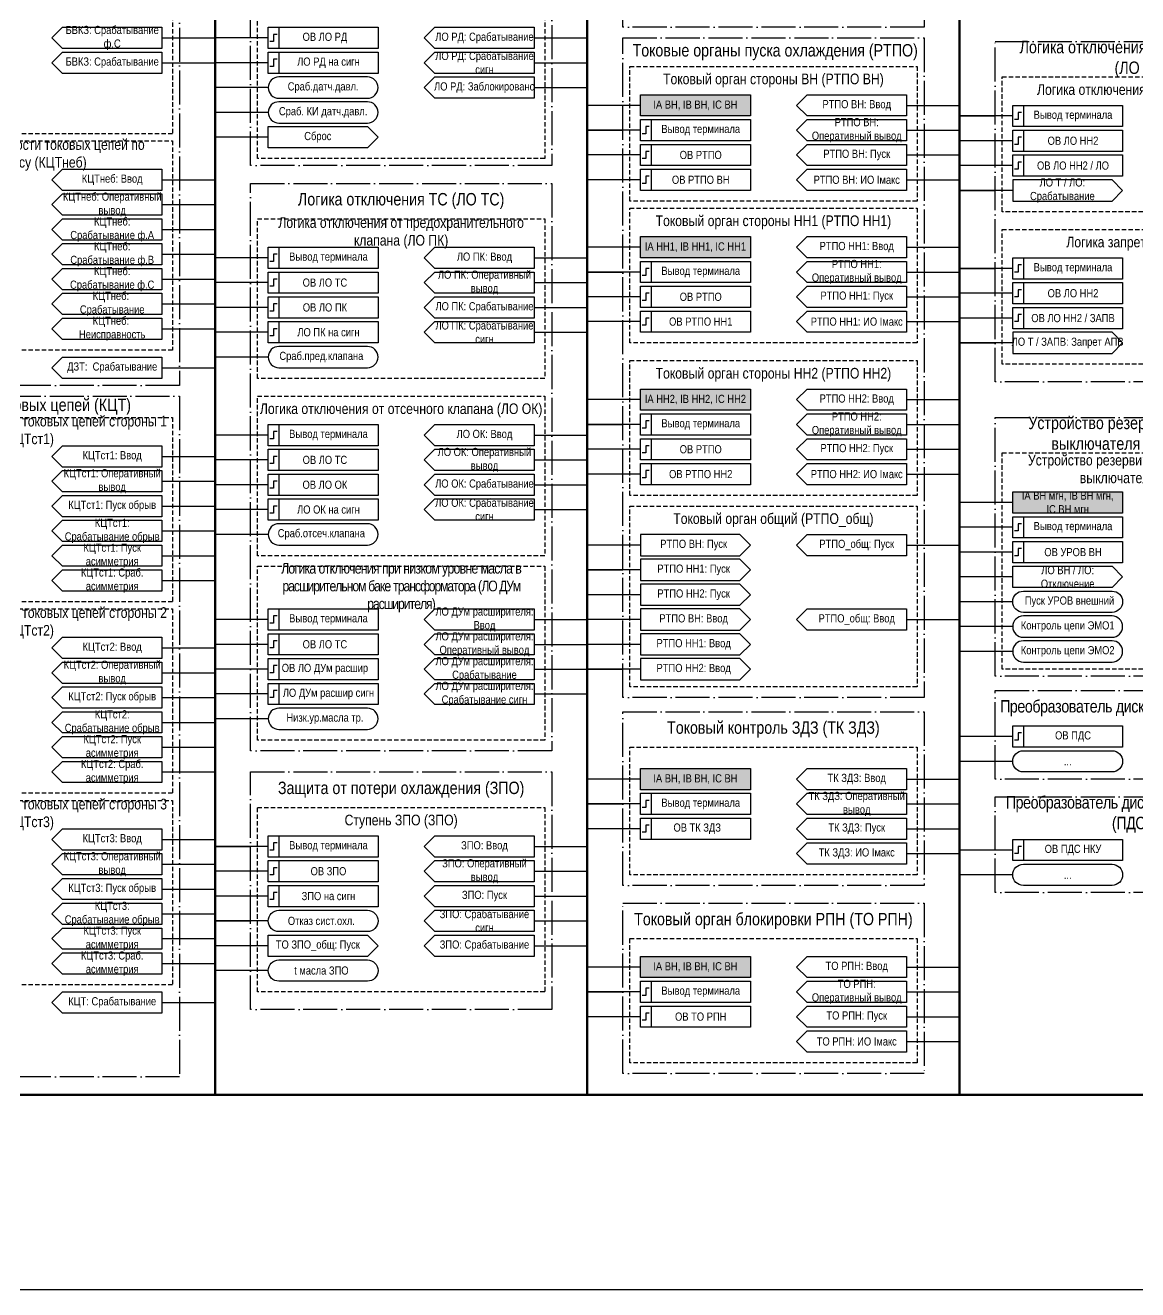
# Model space of a CAD drawing. Header units: millimetres. Extents: x 0 to 2220, y 0 to 841.
# Drawn here: x 430.5 to 744.3, y 0 to 356.6 of the extents above; entities that cross this region are included whole.
import ezdxf

# ---------------------------------------------------------------- set-up
doc = ezdxf.new("R2010")
doc.units = ezdxf.units.MM
doc.linetypes.add('ACAD_ISO04W100', pattern=[30, 24, -3, 0, -3])
doc.linetypes.add('штриховая2', pattern=[0.375, 0.25, -0.125])
doc.layers.add('TEXT', color=7, linetype='Continuous', lineweight=25)
doc.layers.add('Основная', color=7, linetype='Continuous')
doc.styles.add('2.5_Gost_RD', font='ARIALN.TTF', dxfattribs={"height": 2.5})
doc.styles.add('3.5_Gost_RD', font='ARIALN.TTF', dxfattribs={"height": 3.5})

msp = doc.modelspace()

# ---------------------------------------------------------------- hatches: boundary and pattern name
at = {"ltscale": 100, "true_color": 0xef8637}
h = msp.add_hatch(color=30, dxfattribs=at)
h.dxf.hatch_style = 1
h.paths.add_polyline_path([(604, 337), (635, 337), (635, 331), (604, 331)])
h = msp.add_hatch(color=30, dxfattribs=at)
h.dxf.hatch_style = 1
h.paths.add_polyline_path([(604, 297), (635, 297), (635, 291), (604, 291)])
h = msp.add_hatch(color=30, dxfattribs=at)
h.dxf.hatch_style = 1
h.paths.add_polyline_path([(604, 254), (635, 254), (635, 248), (604, 248)])
h = msp.add_hatch(color=30, dxfattribs=at)
h.dxf.hatch_style = 1
h.paths.add_polyline_path([(709, 225), (740, 225), (740, 219), (709, 219)])
h = msp.add_hatch(color=30, dxfattribs=at)
h.dxf.hatch_style = 1
h.paths.add_polyline_path([(604, 147), (635, 147), (635, 141), (604, 141)])
h = msp.add_hatch(color=30, dxfattribs=at)
h.dxf.hatch_style = 1
h.paths.add_polyline_path([(604, 94), (635, 94), (635, 88), (604, 88)])

# ---------------------------------------------------------------- linework, layer by layer
at = {"lineweight": 100, "ltscale": 100}
for p, q in [((484, 731), (484, 55)), ((589, 731), (589, 55)), ((694, 731), (694, 55)), ((379, 55), (904, 55))]:
    msp.add_line(p, q, dxfattribs=at)
at = {"ltscale": 100}
for p, q in [((469, 353), (484, 353)), ((499, 353), (484, 353)), ((574, 353), (589, 353)), ((469, 346), (484, 346)), ((499, 346), (484, 346)), ((574, 346), (589, 346)), ((499, 339), (484, 339)), ((574, 339), (589, 339)), ((499, 332), (484, 332)), ((604, 334), (589, 334)), ((679, 334), (694, 334)), ((709, 331), (694, 331)), ((694, 331), (704, 331)), ((499, 325), (484, 325)), ((604, 327), (589, 327)), ((589, 327), (599, 327)), ((679, 327), (694, 327)), ((651, 323), (648, 320)), ((651, 323), (679, 323)), ((709, 324), (694, 324)), ((604, 320), (589, 320)), ((648, 320), (651, 317)), ((679, 320), (694, 320)), ((651, 316), (648, 313)), ((651, 316), (679, 316)), ((709, 317), (694, 317)), ((469, 313), (484, 313)), ((604, 313), (589, 313)), ((648, 313), (651, 310)), ((679, 313), (694, 313)), ((709, 310), (694, 310)), ((694, 310), (704, 310)), ((469, 306), (484, 306)), ((469, 299), (484, 299)), ((604, 294), (589, 294)), ((679, 294), (694, 294)), ((469, 292), (484, 292)), ((499, 291), (484, 291)), ((574, 291), (589, 291)), ((604, 287), (589, 287)), ((589, 287), (599, 287)), ((679, 287), (694, 287)), ((709, 288), (694, 288)), ((694, 288), (704, 288)), ((469, 285), (484, 285)), ((499, 284), (484, 284)), ((574, 284), (589, 284)), ((651, 283), (648, 280)), ((651, 283), (679, 283)), ((604, 280), (589, 280)), ((648, 280), (651, 277)), ((679, 280), (694, 280)), ((709, 281), (694, 281)), ((469, 278), (484, 278)), ((499, 277), (484, 277)), ((574, 277), (589, 277)), ((651, 276), (648, 273)), ((651, 276), (679, 276)), ((469, 271), (484, 271)), ((604, 273), (589, 273)), ((648, 273), (651, 270)), ((679, 273), (694, 273)), ((709, 274), (694, 274)), ((499, 270), (484, 270)), ((574, 270), (589, 270)), ((709, 267), (694, 267)), ((694, 267), (704, 267)), ((499, 263), (484, 263)), ((469, 260), (484, 260)), ((604, 251), (589, 251)), ((679, 251), (694, 251)), ((604, 244), (589, 244)), ((589, 244), (599, 244)), ((679, 244), (694, 244)), ((499, 241), (484, 241)), ((574, 241), (589, 241)), ((651, 240), (648, 237)), ((651, 240), (679, 240)), ((604, 237), (589, 237)), ((648, 237), (651, 234)), ((679, 237), (694, 237)), ((469, 235), (484, 235)), ((499, 234), (484, 234)), ((574, 234), (589, 234)), ((651, 233), (648, 230)), ((651, 233), (679, 233)), ((604, 230), (589, 230)), ((648, 230), (651, 227)), ((679, 230), (694, 230)), ((469, 228), (484, 228)), ((499, 227), (484, 227)), ((574, 227), (589, 227)), ((709, 222), (694, 222)), ((469, 221), (484, 221)), ((499, 220), (484, 220)), ((574, 220), (589, 220)), ((469, 214), (484, 214)), ((709, 215), (694, 215)), ((499, 213), (484, 213)), ((604, 213), (604, 207)), ((632, 213), (604, 213)), ((632, 213), (635, 210)), ((651, 213), (648, 210)), ((651, 213), (679, 213)), ((469, 207), (484, 207)), ((604, 210), (589, 210)), ((604, 207), (632, 207)), ((635, 210), (632, 207)), ((648, 210), (651, 207)), ((679, 210), (694, 210)), ((709, 208), (694, 208)), ((604, 206), (604, 200)), ((632, 206), (604, 206)), ((632, 206), (635, 203)), ((469, 200), (484, 200)), ((604, 203), (589, 203)), ((589, 203), (599, 203)), ((604, 200), (632, 200)), ((635, 203), (632, 200)), ((709, 201), (694, 201)), ((604, 199), (604, 193)), ((632, 199), (604, 199)), ((632, 199), (635, 196)), ((604, 196), (589, 196)), ((604, 193), (632, 193)), ((635, 196), (632, 193)), ((709, 194), (694, 194)), ((499, 189), (484, 189)), ((574, 189), (589, 189)), ((604, 189), (589, 189)), ((604, 192), (604, 186)), ((632, 192), (604, 192)), ((632, 192), (635, 189)), ((635, 189), (632, 186)), ((651, 192), (648, 189)), ((648, 189), (651, 186)), ((651, 192), (679, 192)), ((679, 192), (679, 186)), ((679, 189), (694, 189)), ((604, 186), (632, 186)), ((679, 186), (651, 186)), ((709, 187), (694, 187)), ((499, 182), (484, 182)), ((574, 182), (589, 182)), ((604, 182), (589, 182)), ((604, 185), (604, 179)), ((632, 185), (604, 185)), ((632, 185), (635, 182)), ((635, 182), (632, 179)), ((469, 181), (484, 181)), ((604, 179), (632, 179)), ((709, 180), (694, 180)), ((499, 175), (484, 175)), ((574, 175), (589, 175)), ((604, 175), (589, 175)), ((589, 175), (599, 175)), ((604, 178), (604, 172)), ((632, 178), (604, 178)), ((632, 178), (635, 175)), ((635, 175), (632, 172)), ((469, 174), (484, 174)), ((604, 172), (632, 172)), ((499, 168), (484, 168)), ((574, 168), (589, 168)), ((469, 167), (484, 167)), ((499, 161), (484, 161)), ((469, 160), (484, 160)), ((709, 156), (694, 156)), ((469, 153), (484, 153)), ((709, 149), (694, 149)), ((469, 146), (484, 146)), ((604, 144), (589, 144)), ((679, 144), (694, 144)), ((604, 137), (589, 137)), ((589, 137), (599, 137)), ((679, 137), (694, 137)), ((651, 133), (648, 130)), ((651, 133), (679, 133)), ((604, 130), (589, 130)), ((648, 130), (651, 127)), ((679, 130), (694, 130)), ((469, 127), (484, 127)), ((499, 125), (484, 125)), ((484, 125), (494, 125)), ((574, 125), (589, 125)), ((651, 126), (648, 123)), ((651, 126), (679, 126)), ((648, 123), (651, 120)), ((679, 123), (694, 123)), ((709, 124), (694, 124)), ((469, 120), (484, 120)), ((499, 118), (484, 118)), ((574, 118), (589, 118)), ((709, 117), (694, 117)), ((469, 113), (484, 113)), ((499, 111), (484, 111)), ((546, 114), (543, 111)), ((543, 111), (546, 108)), ((546, 114), (574, 114)), ((574, 111), (589, 111)), ((546, 107), (543, 104)), ((546, 107), (574, 107)), ((574, 107), (574, 101)), ((469, 106), (484, 106)), ((499, 104), (484, 104)), ((484, 104), (494, 104)), ((543, 104), (546, 101)), ((574, 104), (589, 104)), ((499, 100), (527, 100)), ((527, 100), (530, 97)), ((546, 100), (543, 97)), ((574, 101), (546, 101)), ((546, 100), (574, 100)), ((469, 99), (484, 99)), ((499, 97), (484, 97)), ((530, 97), (527, 94)), ((543, 97), (546, 94)), ((574, 97), (589, 97)), ((527, 94), (499, 94)), ((469, 92), (484, 92)), ((499, 90), (484, 90)), ((604, 91), (589, 91)), ((679, 91), (694, 91)), ((604, 84), (589, 84)), ((589, 84), (599, 84)), ((679, 84), (694, 84)), ((469, 81), (484, 81)), ((651, 80), (648, 77)), ((651, 80), (679, 80)), ((604, 77), (589, 77)), ((648, 77), (651, 74)), ((679, 77), (694, 77)), ((651, 73), (648, 70)), ((651, 73), (679, 73)), ((648, 70), (651, 67)), ((679, 70), (694, 70))]:
    msp.add_line(p, q, dxfattribs=at)
at = {"color": 3, "ltscale": 100}
msp.add_lwpolyline([(0, 841), (1189, 841), (1189, 0), (0, 0)], close=True, dxfattribs=at)
at = {"color": 251, "linetype": 'ACAD_ISO04W100', "lineweight": 30, "ltscale": 0.4, "true_color": 0x58595b}
for points in [[(389, 731), (474, 731), (474, 255), (389, 255)], [(599, 547), (684, 547), (684, 356), (599, 356)], [(494, 526), (579, 526), (579, 317), (494, 317)], [(599, 353), (684, 353), (684, 167), (599, 167)], [(704, 352), (789, 352), (789, 256), (704, 256)], [(494, 312), (579, 312), (579, 152), (494, 152)], [(389, 252), (474, 252), (474, 60), (389, 60)], [(704, 246), (789, 246), (789, 173), (704, 173)], [(704, 169), (789, 169), (789, 144), (704, 144)], [(599, 163), (684, 163), (684, 114), (599, 114)], [(494, 146), (579, 146), (579, 79), (494, 79)], [(704, 139), (789, 139), (789, 112), (704, 112)], [(599, 109), (684, 109), (684, 61), (599, 61)]]:
    msp.add_lwpolyline(points, close=True, dxfattribs=at)
at = {"linetype": 'штриховая2', "ltscale": 5}
for points in [[(391, 378), (472, 378), (472, 326), (391, 326)], [(496, 378), (577, 378), (577, 319), (496, 319)], [(601, 345), (682, 345), (682, 307), (601, 307)], [(706, 342), (787, 342), (787, 304), (706, 304)], [(391, 324), (472, 324), (472, 265), (391, 265)], [(601, 305), (682, 305), (682, 267), (601, 267)], [(496, 302), (577, 302), (577, 257), (496, 257)], [(706, 299), (787, 299), (787, 261), (706, 261)], [(601, 262), (682, 262), (682, 224), (601, 224)], [(496, 252), (577, 252), (577, 207), (496, 207)], [(391, 246), (472, 246), (472, 194), (391, 194)], [(706, 236), (787, 236), (787, 175), (706, 175)], [(601, 221), (682, 221), (682, 170), (601, 170)], [(496, 204), (577, 204), (577, 155), (496, 155)], [(391, 192), (472, 192), (472, 140), (391, 140)], [(601, 153), (682, 153), (682, 117), (601, 117)], [(391, 138), (472, 138), (472, 86), (391, 86)], [(496, 136), (577, 136), (577, 84), (496, 84)], [(601, 99), (682, 99), (682, 64), (601, 64)]]:
    msp.add_lwpolyline(points, close=True, dxfattribs=at)
at = {"ltscale": 100}
for points in [[(499, 356), (502, 356), (502, 350), (499, 350)], [(499, 356), (530, 356), (530, 350), (499, 350)], [(499, 349), (502, 349), (502, 343), (499, 343)], [(499, 349), (530, 349), (530, 343), (499, 343)], [(604, 337), (635, 337), (635, 331), (604, 331)], [(709, 334), (712, 334), (712, 328), (709, 328)], [(709, 334), (740, 334), (740, 328), (709, 328)], [(604, 330), (607, 330), (607, 324), (604, 324)], [(604, 330), (635, 330), (635, 324), (604, 324)], [(709, 327), (712, 327), (712, 321), (709, 321)], [(709, 327), (740, 327), (740, 321), (709, 321)], [(604, 323), (607, 323), (607, 317), (604, 317)], [(604, 323), (635, 323), (635, 317), (604, 317)], [(709, 320), (712, 320), (712, 314), (709, 314)], [(709, 320), (740, 320), (740, 314), (709, 314)], [(604, 316), (607, 316), (607, 310), (604, 310)], [(604, 316), (635, 316), (635, 310), (604, 310)], [(604, 297), (635, 297), (635, 291), (604, 291)], [(499, 294), (502, 294), (502, 288), (499, 288)], [(499, 294), (530, 294), (530, 288), (499, 288)], [(604, 290), (607, 290), (607, 284), (604, 284)], [(604, 290), (635, 290), (635, 284), (604, 284)], [(709, 291), (712, 291), (712, 285), (709, 285)], [(709, 291), (740, 291), (740, 285), (709, 285)], [(499, 287), (502, 287), (502, 281), (499, 281)], [(499, 287), (530, 287), (530, 281), (499, 281)], [(604, 283), (607, 283), (607, 277), (604, 277)], [(604, 283), (635, 283), (635, 277), (604, 277)], [(709, 284), (712, 284), (712, 278), (709, 278)], [(709, 284), (740, 284), (740, 278), (709, 278)], [(499, 280), (502, 280), (502, 274), (499, 274)], [(499, 280), (530, 280), (530, 274), (499, 274)], [(604, 276), (607, 276), (607, 270), (604, 270)], [(604, 276), (635, 276), (635, 270), (604, 270)], [(709, 277), (712, 277), (712, 271), (709, 271)], [(709, 277), (740, 277), (740, 271), (709, 271)], [(499, 273), (502, 273), (502, 267), (499, 267)], [(499, 273), (530, 273), (530, 267), (499, 267)], [(604, 254), (635, 254), (635, 248), (604, 248)], [(604, 247), (607, 247), (607, 241), (604, 241)], [(604, 247), (635, 247), (635, 241), (604, 241)], [(499, 244), (502, 244), (502, 238), (499, 238)], [(499, 244), (530, 244), (530, 238), (499, 238)], [(604, 240), (607, 240), (607, 234), (604, 234)], [(604, 240), (635, 240), (635, 234), (604, 234)], [(499, 237), (502, 237), (502, 231), (499, 231)], [(499, 237), (530, 237), (530, 231), (499, 231)], [(604, 233), (607, 233), (607, 227), (604, 227)], [(604, 233), (635, 233), (635, 227), (604, 227)], [(499, 230), (502, 230), (502, 224), (499, 224)], [(499, 230), (530, 230), (530, 224), (499, 224)], [(709, 225), (740, 225), (740, 219), (709, 219)], [(499, 223), (502, 223), (502, 217), (499, 217)], [(499, 223), (530, 223), (530, 217), (499, 217)], [(709, 218), (712, 218), (712, 212), (709, 212)], [(709, 218), (740, 218), (740, 212), (709, 212)], [(709, 211), (740, 211), (740, 205), (709, 205)], [(709, 211), (712, 211), (712, 205), (709, 205)], [(499, 192), (502, 192), (502, 186), (499, 186)], [(499, 192), (530, 192), (530, 186), (499, 186)], [(499, 185), (502, 185), (502, 179), (499, 179)], [(499, 185), (530, 185), (530, 179), (499, 179)], [(499, 178), (502, 178), (502, 172), (499, 172)], [(499, 178), (530, 178), (530, 172), (499, 172)], [(499, 171), (502, 171), (502, 165), (499, 165)], [(499, 171), (530, 171), (530, 165), (499, 165)], [(709, 159), (712, 159), (712, 153), (709, 153)], [(709, 159), (740, 159), (740, 153), (709, 153)], [(604, 147), (635, 147), (635, 141), (604, 141)], [(604, 140), (607, 140), (607, 134), (604, 134)], [(604, 140), (635, 140), (635, 134), (604, 134)], [(604, 133), (607, 133), (607, 127), (604, 127)], [(604, 133), (635, 133), (635, 127), (604, 127)], [(499, 128), (502, 128), (502, 122), (499, 122)], [(499, 128), (530, 128), (530, 122), (499, 122)], [(709, 127), (712, 127), (712, 121), (709, 121)], [(709, 127), (740, 127), (740, 121), (709, 121)], [(499, 121), (502, 121), (502, 115), (499, 115)], [(499, 121), (530, 121), (530, 115), (499, 115)], [(499, 114), (502, 114), (502, 108), (499, 108)], [(499, 114), (530, 114), (530, 108), (499, 108)], [(604, 94), (635, 94), (635, 88), (604, 88)], [(604, 87), (607, 87), (607, 81), (604, 81)], [(604, 87), (635, 87), (635, 81), (604, 81)], [(604, 80), (607, 80), (607, 74), (604, 74)], [(604, 80), (635, 80), (635, 74), (604, 74)]]:
    msp.add_lwpolyline(points, close=True, dxfattribs=at)
at = {"lineweight": 30, "ltscale": 100}
for points in [[(501.5, 354), (500.5, 354), (500.5, 352), (499.5, 352)], [(501.5, 347), (500.5, 347), (500.5, 345), (499.5, 345)], [(711.5, 332), (710.5, 332), (710.5, 330), (709.5, 330)], [(606.5, 328), (605.5, 328), (605.5, 326), (604.5, 326)], [(711.5, 325), (710.5, 325), (710.5, 323), (709.5, 323)], [(606.5, 321), (605.5, 321), (605.5, 319), (604.5, 319)], [(711.5, 318), (710.5, 318), (710.5, 316), (709.5, 316)], [(606.5, 314), (605.5, 314), (605.5, 312), (604.5, 312)], [(501.5, 292), (500.5, 292), (500.5, 290), (499.5, 290)], [(711.5, 289), (710.5, 289), (710.5, 287), (709.5, 287)], [(606.5, 288), (605.5, 288), (605.5, 286), (604.5, 286)], [(501.5, 285), (500.5, 285), (500.5, 283), (499.5, 283)], [(711.5, 282), (710.5, 282), (710.5, 280), (709.5, 280)], [(606.5, 281), (605.5, 281), (605.5, 279), (604.5, 279)], [(501.5, 278), (500.5, 278), (500.5, 276), (499.5, 276)], [(711.5, 275), (710.5, 275), (710.5, 273), (709.5, 273)], [(501.5, 271), (500.5, 271), (500.5, 269), (499.5, 269)], [(606.5, 274), (605.5, 274), (605.5, 272), (604.5, 272)], [(606.5, 245), (605.5, 245), (605.5, 243), (604.5, 243)], [(501.5, 242), (500.5, 242), (500.5, 240), (499.5, 240)], [(606.5, 238), (605.5, 238), (605.5, 236), (604.5, 236)], [(501.5, 235), (500.5, 235), (500.5, 233), (499.5, 233)], [(606.5, 231), (605.5, 231), (605.5, 229), (604.5, 229)], [(501.5, 228), (500.5, 228), (500.5, 226), (499.5, 226)], [(501.5, 221), (500.5, 221), (500.5, 219), (499.5, 219)], [(711.5, 216), (710.5, 216), (710.5, 214), (709.5, 214)], [(711.5, 209), (710.5, 209), (710.5, 207), (709.5, 207)], [(501.5, 190), (500.5, 190), (500.5, 188), (499.5, 188)], [(501.5, 183), (500.5, 183), (500.5, 181), (499.5, 181)], [(501.5, 176), (500.5, 176), (500.5, 174), (499.5, 174)], [(501.5, 169), (500.5, 169), (500.5, 167), (499.5, 167)], [(711.5, 157), (710.5, 157), (710.5, 155), (709.5, 155)], [(606.5, 138), (605.5, 138), (605.5, 136), (604.5, 136)], [(606.5, 131), (605.5, 131), (605.5, 129), (604.5, 129)], [(501.5, 126), (500.5, 126), (500.5, 124), (499.5, 124)], [(711.5, 125), (710.5, 125), (710.5, 123), (709.5, 123)], [(501.5, 119), (500.5, 119), (500.5, 117), (499.5, 117)], [(501.5, 112), (500.5, 112), (500.5, 110), (499.5, 110)], [(606.5, 85), (605.5, 85), (605.5, 83), (604.5, 83)], [(606.5, 78), (605.5, 78), (605.5, 76), (604.5, 76)]]:
    msp.add_lwpolyline(points, dxfattribs=at)
at = {"ltscale": 100}
for points in [[(543, 353), (546, 356), (574, 356), (574, 350), (546, 350), (543, 353)], [(543, 346), (546, 349), (574, 349), (574, 343), (546, 343), (543, 346)], [(543, 339), (546, 342), (574, 342), (574, 336), (546, 336), (543, 339)], [(648, 334), (651, 337), (679, 337), (679, 331), (651, 331), (648, 334)], [(648, 327), (651, 330), (679, 330), (679, 324), (651, 324), (648, 327)], [(499, 328), (527, 328), (530, 325), (527, 322), (499, 322), (499, 328)], [(648, 320), (651, 323), (679, 323), (679, 317), (651, 317), (648, 320)], [(648, 313), (651, 316), (679, 316), (679, 310), (651, 310), (648, 313)], [(740, 310), (737, 313), (709, 313), (709, 307), (737, 307), (740, 310)], [(648, 294), (651, 297), (679, 297), (679, 291), (651, 291), (648, 294)], [(543, 291), (546, 294), (574, 294), (574, 288), (546, 288), (543, 291)], [(648, 287), (651, 290), (679, 290), (679, 284), (651, 284), (648, 287)], [(543, 284), (546, 287), (574, 287), (574, 281), (546, 281), (543, 284)], [(648, 280), (651, 283), (679, 283), (679, 277), (651, 277), (648, 280)], [(543, 277), (546, 280), (574, 280), (574, 274), (546, 274), (543, 277)], [(648, 273), (651, 276), (679, 276), (679, 270), (651, 270), (648, 273)], [(543, 270), (546, 273), (574, 273), (574, 267), (546, 267), (543, 270)], [(740, 267), (737, 270), (709, 270), (709, 264), (737, 264), (740, 267)], [(648, 251), (651, 254), (679, 254), (679, 248), (651, 248), (648, 251)], [(648, 244), (651, 247), (679, 247), (679, 241), (651, 241), (648, 244)], [(543, 241), (546, 244), (574, 244), (574, 238), (546, 238), (543, 241)], [(648, 237), (651, 240), (679, 240), (679, 234), (651, 234), (648, 237)], [(543, 234), (546, 237), (574, 237), (574, 231), (546, 231), (543, 234)], [(648, 230), (651, 233), (679, 233), (679, 227), (651, 227), (648, 230)], [(543, 227), (546, 230), (574, 230), (574, 224), (546, 224), (543, 227)], [(543, 220), (546, 223), (574, 223), (574, 217), (546, 217), (543, 220)], [(648, 210), (651, 213), (679, 213), (679, 207), (651, 207), (648, 210)], [(709, 204), (737, 204), (740, 201), (737, 198), (709, 198), (709, 204)], [(543, 189), (546, 192), (574, 192), (574, 186), (546, 186), (543, 189)], [(543, 182), (546, 185), (574, 185), (574, 179), (546, 179), (543, 182)], [(543, 175), (546, 178), (574, 178), (574, 172), (546, 172), (543, 175)], [(543, 168), (546, 171), (574, 171), (574, 165), (546, 165), (543, 168)], [(648, 144), (651, 147), (679, 147), (679, 141), (651, 141), (648, 144)], [(648, 137), (651, 140), (679, 140), (679, 134), (651, 134), (648, 137)], [(648, 130), (651, 133), (679, 133), (679, 127), (651, 127), (648, 130)], [(543, 125), (546, 128), (574, 128), (574, 122), (546, 122), (543, 125)], [(648, 123), (651, 126), (679, 126), (679, 120), (651, 120), (648, 123)], [(543, 118), (546, 121), (574, 121), (574, 115), (546, 115), (543, 118)], [(543, 111), (546, 114), (574, 114), (574, 108), (546, 108), (543, 111)], [(499, 100), (527, 100), (530, 97), (527, 94), (499, 94), (499, 100)], [(543, 97), (546, 100), (574, 100), (574, 94), (546, 94), (543, 97)], [(648, 91), (651, 94), (679, 94), (679, 88), (651, 88), (648, 91)], [(648, 84), (651, 87), (679, 87), (679, 81), (651, 81), (648, 84)], [(648, 77), (651, 80), (679, 80), (679, 74), (651, 74), (648, 77)], [(648, 70), (651, 73), (679, 73), (679, 67), (651, 67), (648, 70)]]:
    msp.add_lwpolyline(points, dxfattribs=at)
for points in [[(502, 336), (527, 336, 1), (527, 342), (502, 342, 1)], [(502, 329), (527, 329, 1), (527, 335), (502, 335, 1)], [(502, 260), (527, 260, 1), (527, 266), (502, 266, 1)], [(502, 210), (527, 210, 1), (527, 216), (502, 216, 1)], [(712, 191, -1), (712, 197), (737, 197, -1), (737, 191)], [(712, 184), (737, 184, 1), (737, 190), (712, 190, 1)], [(712, 177), (737, 177, 1), (737, 183), (712, 183, 1)], [(502, 158), (527, 158, 1), (527, 164), (502, 164, 1)], [(712, 146, -1), (712, 152), (737, 152, -1), (737, 146)], [(712, 114, -1), (712, 120), (737, 120, -1), (737, 114)], [(502, 101, -1), (502, 107), (527, 107, -1), (527, 101)], [(502, 87, -1), (502, 93), (527, 93, -1), (527, 87)]]:
    msp.add_lwpolyline(points, format="xyb", close=True, dxfattribs=at)
at = {"layer": 'Основная', "ltscale": 100}
for points in [[(469, 356), (469, 350), (441, 350), (438, 353), (441, 356)], [(469, 349), (469, 343), (441, 343), (438, 346), (441, 349)], [(469, 316), (469, 310), (441, 310), (438, 313), (441, 316)], [(469, 309), (469, 303), (441, 303), (438, 306), (441, 309)], [(469, 302), (469, 296), (441, 296), (438, 299), (441, 302)], [(469, 295), (469, 289), (441, 289), (438, 292), (441, 295)], [(469, 288), (469, 282), (441, 282), (438, 285), (441, 288)], [(469, 281), (469, 275), (441, 275), (438, 278), (441, 281)], [(469, 274), (469, 268), (441, 268), (438, 271), (441, 274)], [(469, 263), (469, 257), (441, 257), (438, 260), (441, 263)], [(469, 238), (469, 232), (441, 232), (438, 235), (441, 238)], [(469, 231), (469, 225), (441, 225), (438, 228), (441, 231)], [(469, 224), (469, 218), (441, 218), (438, 221), (441, 224)], [(469, 217), (469, 211), (441, 211), (438, 214), (441, 217)], [(469, 210), (469, 204), (441, 204), (438, 207), (441, 210)], [(469, 203), (469, 197), (441, 197), (438, 200), (441, 203)], [(469, 184), (469, 178), (441, 178), (438, 181), (441, 184)], [(469, 177), (469, 171), (441, 171), (438, 174), (441, 177)], [(469, 170), (469, 164), (441, 164), (438, 167), (441, 170)], [(469, 163), (469, 157), (441, 157), (438, 160), (441, 163)], [(469, 156), (469, 150), (441, 150), (438, 153), (441, 156)], [(469, 149), (469, 143), (441, 143), (438, 146), (441, 149)], [(469, 130), (469, 124), (441, 124), (438, 127), (441, 130)], [(469, 123), (469, 117), (441, 117), (438, 120), (441, 123)], [(469, 116), (469, 110), (441, 110), (438, 113), (441, 116)], [(469, 109), (469, 103), (441, 103), (438, 106), (441, 109)], [(469, 102), (469, 96), (441, 96), (438, 99), (441, 102)], [(469, 95), (469, 89), (441, 89), (438, 92), (441, 95)], [(469, 84), (469, 78), (441, 78), (438, 81), (441, 84)]]:
    msp.add_lwpolyline(points, close=True, dxfattribs=at)

# ---------------------------------------------------------------- texts
at = {"color": 30, "ltscale": 100, "true_color": 0xef8637, "attachment_point": 5, "style": '3.5_Gost_RD'}
for s, insert, char_height, width in [('Токовые органы пуска охлаждения (РТПО)', (642, 349), 3.5, 85), ('Логика отключения выключателя НН2 (ЛО НН2)', (746.5, 347), 3.5, 76.6201), ('Токовый орган стороны ВН (РТПО ВН)', (641.5, 341), 3, 81), ('Логика отключения выключателя (ЛО)', (746.5, 338), 3, 81), ('Контроль исправности токовых цепей по небалансу (КЦТнеб)', (431.5, 320), 3, 81), ('Логика отключения ТС (ЛО ТС)', (536.5, 307), 3.5, 85), ('Токовый орган стороны НН1 (РТПО НН1)', (641.5, 301), 3, 81), ('Логика отключения от предохранительного клапана (ЛО ПК)', (536.5, 298), 3, 81), ('Логика запрета АПВ (ЗАПВ)', (746.5, 295), 3, 81), ('Токовый орган стороны НН2 (РТПО НН2)', (641.5, 258), 3, 81), ('Контроль токовых цепей (КЦТ)', (431.5, 249), 3.5, 85), ('Логика отключения от отсечного клапана (ЛО ОК)', (536.5, 248), 3, 81), ('Контроль исправности токовых цепей стороны 1 (КЦТст1)', (431.5, 242), 3, 81), ('Устройство резервирования отказа выключателя ВН (УРОВ ВН)', (746.5, 241), 3.5, 85), ('Устройство резервирования при отказе выключателя (УРОВ)', (745, 231), 3, 81), ('Токовый орган общий (РТПО_общ)', (641.5, 217), 3, 81), ('{\\T0.9;Логика отключения при низком уровне масла в \\T0.8;расширительном баке трансформатора (ЛО ДУм расширителя)}', (536.5, 198), 3, 81), ('Контроль исправности токовых цепей стороны 2 (КЦТст2)', (431.5, 188), 3, 81), ('{\\T0.95;Преобразователь дискретных сигналов (ПДС)}', (746.5, 164), 3.5, 85), ('Защита от потери охлаждения (ЗПО)', (536.5, 141), 3.5, 85), ('{\\T0.95;Преобразователь дискретных сигналов НКУ (ПДС НКУ)}', (746.5, 134), 3.5, 85), ('Контроль исправности токовых цепей стороны 3 (КЦТст3)', (431.5, 134), 3, 81), ('Ступень ЗПО (ЗПО)', (536.5, 132), 3, 81), ('Токовый орган блокировки РПН (ТО РПН)', (641.5, 104), 3.5, 85)]:
    msp.add_mtext(s, dxfattribs=dict(at, insert=insert, char_height=char_height, width=width))
at = {"color": 0, "ltscale": 100, "char_height": 2.3, "attachment_point": 5, "style": '2.5_Gost_RD'}
for s, insert, width in [('{\\C256;IA ВН, IB ВН, IC ВН}', (619.5, 334), 31), ('{\\C256;Вывод терминала}', (726, 331), 28), ('{\\C256;Вывод терминала}', (621, 327), 28), ('{\\C256;Вывод терминала}', (516, 291), 28), ('{\\C256;IA НН1, IB НН1, IC НН1}', (619.5, 294), 31), ('{\\C256;Вывод терминала}', (726, 288), 28), ('{\\C256;Вывод терминала}', (621, 287), 28), ('{\\C256;ОВ ЛО ТС}', (515, 284), 28), ('{\\C256;ОВ ЛО ПК}', (515, 277), 28), ('{\\C256;ЛО ПК на сигн}', (516, 270), 28), ('{\\C256;IA НН2, IB НН2, IC НН2}', (619.5, 251), 31), ('{\\C256;Вывод терминала}', (516, 241), 28), ('{\\C256;Вывод терминала}', (621, 244), 28), ('{\\C256;ОВ ЛО ТС}', (515, 234), 28), ('{\\C256;ОВ ЛО ОК}', (515, 227), 28), ('{\\C256;IA ВН мгн, IB ВН мгн, IC ВН мгн}', (724.5, 222), 25.9291), ('{\\C256;ЛО ОК на сигн}', (516, 220), 28), ('{\\C256;Вывод терминала}', (516, 189), 28), ('{\\C256;ОВ ЛО ТС}', (515, 182), 28), ('{\\C256;ОВ ЛО ДУм расшир}', (515, 175), 28), ('{\\C256;ЛО ДУм расшир сигн}', (516, 168), 28), ('{\\C256;ОВ ПДС}', (726, 156), 28), ('{\\C256;IA ВН, IB ВН, IC ВН}', (619.5, 144), 31), ('{\\C256;Вывод терминала}', (621, 137), 28), ('{\\C256;Вывод терминала}', (516, 125), 28), ('{\\C256;ОВ ПДС НКУ}', (726, 124), 28), ('{\\C256;ЗПО на сигн}', (516, 111), 28), ('{\\C256;ЗПО: Срабатывание сигн}', (560, 104), 28), ('{\\C256;IA ВН, IB ВН, IC ВН}', (619.5, 91), 31), ('{\\C256;Вывод терминала}', (621, 84), 28)]:
    msp.add_mtext(s, dxfattribs=dict(at, insert=insert, width=width))
at = {"ltscale": 100, "attachment_point": 5}
for s, insert, char_height, width, style in [('РТПО ВН: Ввод', (665, 334), 2.3, 28, '2.5_Gost_RD'), ('РТПО ВН: Оперативный вывод', (665, 327), 2.3, 28, '2.5_Gost_RD'), ('Сброс', (513, 325), 2.3, 28, '2.5_Gost_RD'), ('РТПО ВН: Пуск', (665, 320), 2.3, 28, '2.5_Gost_RD'), ('РТПО ВН: ИО Iмакс', (665, 313), 2.3, 28, '2.5_Gost_RD'), ('ЛО ПК: Ввод', (560, 291), 2.3, 28, '2.5_Gost_RD'), ('РТПО НН1: Ввод', (665, 294), 2.3, 28, '2.5_Gost_RD'), ('РТПО НН1: Оперативный вывод', (665, 287), 2.3, 28, '2.5_Gost_RD'), ('ЛО ПК: Оперативный вывод', (560, 284), 2.3, 28, '2.5_Gost_RD'), ('ЛО ПК: Срабатывание', (560, 277), 2.3, 28, '2.5_Gost_RD'), ('РТПО НН1: Пуск', (665, 280), 2.3, 28, '2.5_Gost_RD'), ('ЛО ПК: Срабатывание сигн', (560, 270), 2.3, 28, '2.5_Gost_RD'), ('РТПО НН1: ИО Iмакс', (665, 273), 2.3, 28, '2.5_Gost_RD'), ('\\A1;Сраб.пред.клапана', (514, 263), 2.3, 31, '2.5_Gost_RD'), ('РТПО НН2: Ввод', (665, 251), 2.3, 28, '2.5_Gost_RD'), ('РТПО НН2: Оперативный вывод', (665, 244), 2.3, 28, '2.5_Gost_RD'), ('ЛО ОК: Ввод', (560, 241), 2.3, 28, '2.5_Gost_RD'), ('ЛО ОК: Оперативный вывод', (560, 234), 2.3, 28, '2.5_Gost_RD'), ('РТПО НН2: Пуск', (665, 237), 2.3, 28, '2.5_Gost_RD'), ('ЛО ОК: Срабатывание', (560, 227), 2.3, 28, '2.5_Gost_RD'), ('РТПО НН2: ИО Iмакс', (665, 230), 2.3, 28, '2.5_Gost_RD'), ('ЛО ОК: Срабатывание сигн', (560, 220), 2.3, 28, '2.5_Gost_RD'), ('\\A1;Сраб.отсеч.клапана', (514, 213), 2.3, 31, '2.5_Gost_RD'), ('РТПО ВН: Пуск', (619, 210), 2.3, 28, '2.5_Gost_RD'), ('РТПО_общ: Пуск', (665, 210), 2.3, 28, '2.5_Gost_RD'), ('РТПО НН1: Пуск', (619, 203), 2.3, 28, '2.5_Gost_RD'), ('РТПО НН2: Пуск', (619, 196), 2.3, 28, '2.5_Gost_RD'), ('ЛО ДУм расширителя: Ввод', (560, 189), 2.3, 28, '2.5_Gost_RD'), ('РТПО ВН: Ввод', (619, 189), 2.3, 28, '2.5_Gost_RD'), ('РТПО_общ: Ввод', (665, 189), 2.3, 28, '2.5_Gost_RD'), ('ЛО ДУм расширителя: Оперативный вывод', (560, 182), 2.3, 29.2608, '2.5_Gost_RD'), ('РТПО НН1: Ввод', (619, 182), 2.3, 28, '2.5_Gost_RD'), ('ЛО ДУм расширителя: Срабатывание', (560, 175), 2.3, 28, '2.5_Gost_RD'), ('РТПО НН2: Ввод', (619, 175), 2.3, 28, '2.5_Gost_RD'), ('ЛО ДУм расширителя: Срабатывание сигн', (560, 168), 2.3, 28, '2.5_Gost_RD'), ('\\A1;Низк.ур.масла тр.', (515, 161), 2.3, 29.7748, '2.5_Gost_RD'), ('{\\C30;\\c3639023;Токовый контроль ЗДЗ (ТК ЗДЗ)}', (641.5, 158), 3.5, 85, '3.5_Gost_RD'), ('...', (724.5, 149), 2.3, 31, '2.5_Gost_RD'), ('ТК ЗДЗ: Ввод', (665, 144), 2.3, 28, '2.5_Gost_RD'), ('ТК ЗДЗ: Оперативный вывод', (665, 137), 2.3, 28, '2.5_Gost_RD'), ('ОВ ТК ЗДЗ ', (620, 130), 2.3, 28, '2.5_Gost_RD'), ('ТК ЗДЗ: Пуск', (665, 130), 2.3, 28, '2.5_Gost_RD'), ('ЗПО: Ввод', (560, 125), 2.3, 28, '2.5_Gost_RD'), ('ЗПО: Оперативный вывод', (560, 118), 2.3, 28, '2.5_Gost_RD'), ('ТК ЗДЗ: ИО Iмакс', (665, 123), 2.3, 28, '2.5_Gost_RD'), ('...', (724.5, 117), 2.3, 31, '2.5_Gost_RD'), ('ЗПО: Пуск', (560, 111), 2.3, 28, '2.5_Gost_RD'), ('\\A1;Отказ сист.охл.', (514, 104), 2.3, 31, '2.5_Gost_RD'), ('ТО ЗПО_общ: Пуск', (513, 97), 2.3, 28, '2.5_Gost_RD'), ('ЗПО: Срабатывание', (560, 97), 2.3, 28, '2.5_Gost_RD'), ('ТО РПН: Ввод', (665, 91), 2.3, 28, '2.5_Gost_RD'), ('ТО РПН: Оперативный вывод', (665, 84), 2.3, 27.0952, '2.5_Gost_RD'), ('ТО РПН: Пуск', (665, 77), 2.3, 28, '2.5_Gost_RD'), ('ОВ ТО РПН ', (621, 77), 2.3, 28, '2.5_Gost_RD'), ('ТО РПН: ИО Iмакс', (665, 70), 2.3, 28, '2.5_Gost_RD')]:
    msp.add_mtext(s, dxfattribs=dict(at, insert=insert, char_height=char_height, width=width, style=style))
at = {"layer": 'TEXT', "color": 0, "ltscale": 100, "char_height": 2.3, "attachment_point": 5, "style": '2.5_Gost_RD'}
for s, insert, width in [('{\\C256;ОВ ЛО РД}', (515, 353), 28), ('{\\C256;ЛО РД на сигн}', (516, 346), 28), ('\\A1;{\\C256;Сраб. КИ датч.давл.}', (514.5, 332), 31), ('{\\C256;ОВ ЛО НН2}', (726, 324), 28), ('{\\C256;ОВ РТПО}', (621, 320), 28), ('{\\C256;ОВ ЛО НН2}', (726, 281), 28), ('{\\C256;ОВ РТПО}', (621, 280), 28), ('{\\C256;ОВ РТПО}', (621, 237), 28), ('{\\C256;Вывод терминала}', (726, 215), 28), ('{\\C256;ОВ УРОВ ВН}', (726, 208), 28), ('{\\C256;Пуск УРОВ внешний}', (725, 194), 31), ('{\\C256;ОВ ЗПО}', (516, 118), 28)]:
    msp.add_mtext(s, dxfattribs=dict(at, insert=insert, width=width))
at = {"layer": 'TEXT', "ltscale": 100, "char_height": 2.3, "attachment_point": 5, "style": '2.5_Gost_RD'}
for s, insert, width in [('ЛО РД: Срабатывание', (560, 353), 28), ('ЛО РД: Срабатывание сигн', (560, 346), 28), ('\\A1;Сраб.д{\\T0.95;а}тч.давл.', (514.5, 339), 31), ('ЛО РД: Заблокировано', (560, 339), 27.284), ('ЛО Т / ЗАПВ: Запрет АПВ', (724.5, 267), 31), ('ЛО ВН / ЛО: Отключение', (724.5, 201), 28.6715), ('Контроль цепи ЭМО1', (724.5, 187), 31), ('Контроль цепи ЭМО2', (724.5, 180), 31), ('\\A1;t масла ЗПО', (514, 90), 31)]:
    msp.add_mtext(s, dxfattribs=dict(at, insert=insert, width=width))
at = {"layer": 'Основная', "color": 0, "ltscale": 100, "char_height": 2.3, "attachment_point": 5, "style": '2.5_Gost_RD'}
for s, insert, width in [('{\\C256;БВКЗ: Срабатывание ф.С}', (455, 353), 28), ('{\\C256;БВКЗ: Срабатывание}', (455, 346), 28), ('{\\C256;ОВ ЛО НН2 / ЛО}', (726, 317), 28), ('{\\C256;ОВ РТПО ВН}', (621, 313), 28), ('{\\C256;ЛО Т / ЛО: Срабатывание}', (723, 310), 28), ('{\\C256;КЦТнеб: Оперативный вывод}', (455, 306), 28), ('{\\C256;КЦТнеб: Срабатывание ф.А}', (455, 299), 26.5083), ('{\\C256;КЦТнеб: Срабатывание ф.В}', (455, 292), 25.2956), ('{\\C256;КЦТнеб: Срабатывание ф.С}', (455, 285), 25.7463), ('{\\C256;КЦТнеб:  Срабатывание}', (455, 278), 28), ('{\\C256;КЦТнеб:  Неисправность}', (455, 271), 28), ('{\\C256;ОВ ЛО НН2 / ЗАПВ}', (726, 274), 28), ('{\\C256;ОВ РТПО НН1}', (621, 273), 28), ('{\\C256;ДЗТ:  Срабатывание}', (455, 260), 28), ('{\\C256;КЦТст1: Оперативный вывод}', (455, 228), 28), ('{\\C256;ОВ РТПО НН2}', (621, 230), 28), ('{\\C256;КЦТст1: Пуск обрыв}', (455, 221), 28), ('{\\C256;КЦТст1: Срабатывание обрыв}', (455, 214), 28), ('{\\C256;КЦТст1: Пуск асимметрия}', (455, 207), 28), ('{\\C256;КЦТст1: Сраб. асимметрия}', (455, 200), 28), ('{\\C256;КЦТст2: Оперативный вывод}', (455, 174), 28), ('{\\C256;КЦТст2: Пуск обрыв}', (455, 167), 28), ('{\\C256;КЦТст2: Срабатывание обрыв}', (455, 160), 28), ('{\\C256;КЦТст2: Пуск асимметрия}', (455, 153), 28), ('{\\C256;КЦТст2: Сраб. асимметрия}', (455, 146), 28), ('{\\C256;КЦТст3: Оперативный вывод}', (455, 120), 28), ('{\\C256;КЦТст3: Пуск обрыв}', (455, 113), 28), ('{\\C256;КЦТст3: Срабатывание обрыв}', (455, 106), 28), ('{\\C256;КЦТст3: Пуск асимметрия}', (455, 99), 28), ('{\\C256;КЦТст3: Сраб. асимметрия}', (455, 92), 28), ('{\\C256;КЦТ: Срабатывание}', (455, 81), 28)]:
    msp.add_mtext(s, dxfattribs=dict(at, insert=insert, width=width))
at = {"layer": 'Основная', "ltscale": 100, "char_height": 2.3, "width": 28, "attachment_point": 5, "style": '2.5_Gost_RD'}
for s, insert in [('КЦТнеб: Ввод', (455, 313)), ('КЦТст1: Ввод', (455, 235)), ('КЦТст2: Ввод', (455, 181)), ('КЦТст3: Ввод', (455, 127))]:
    msp.add_mtext(s, dxfattribs=dict(at, insert=insert))

doc.saveas('drawing.dxf')
